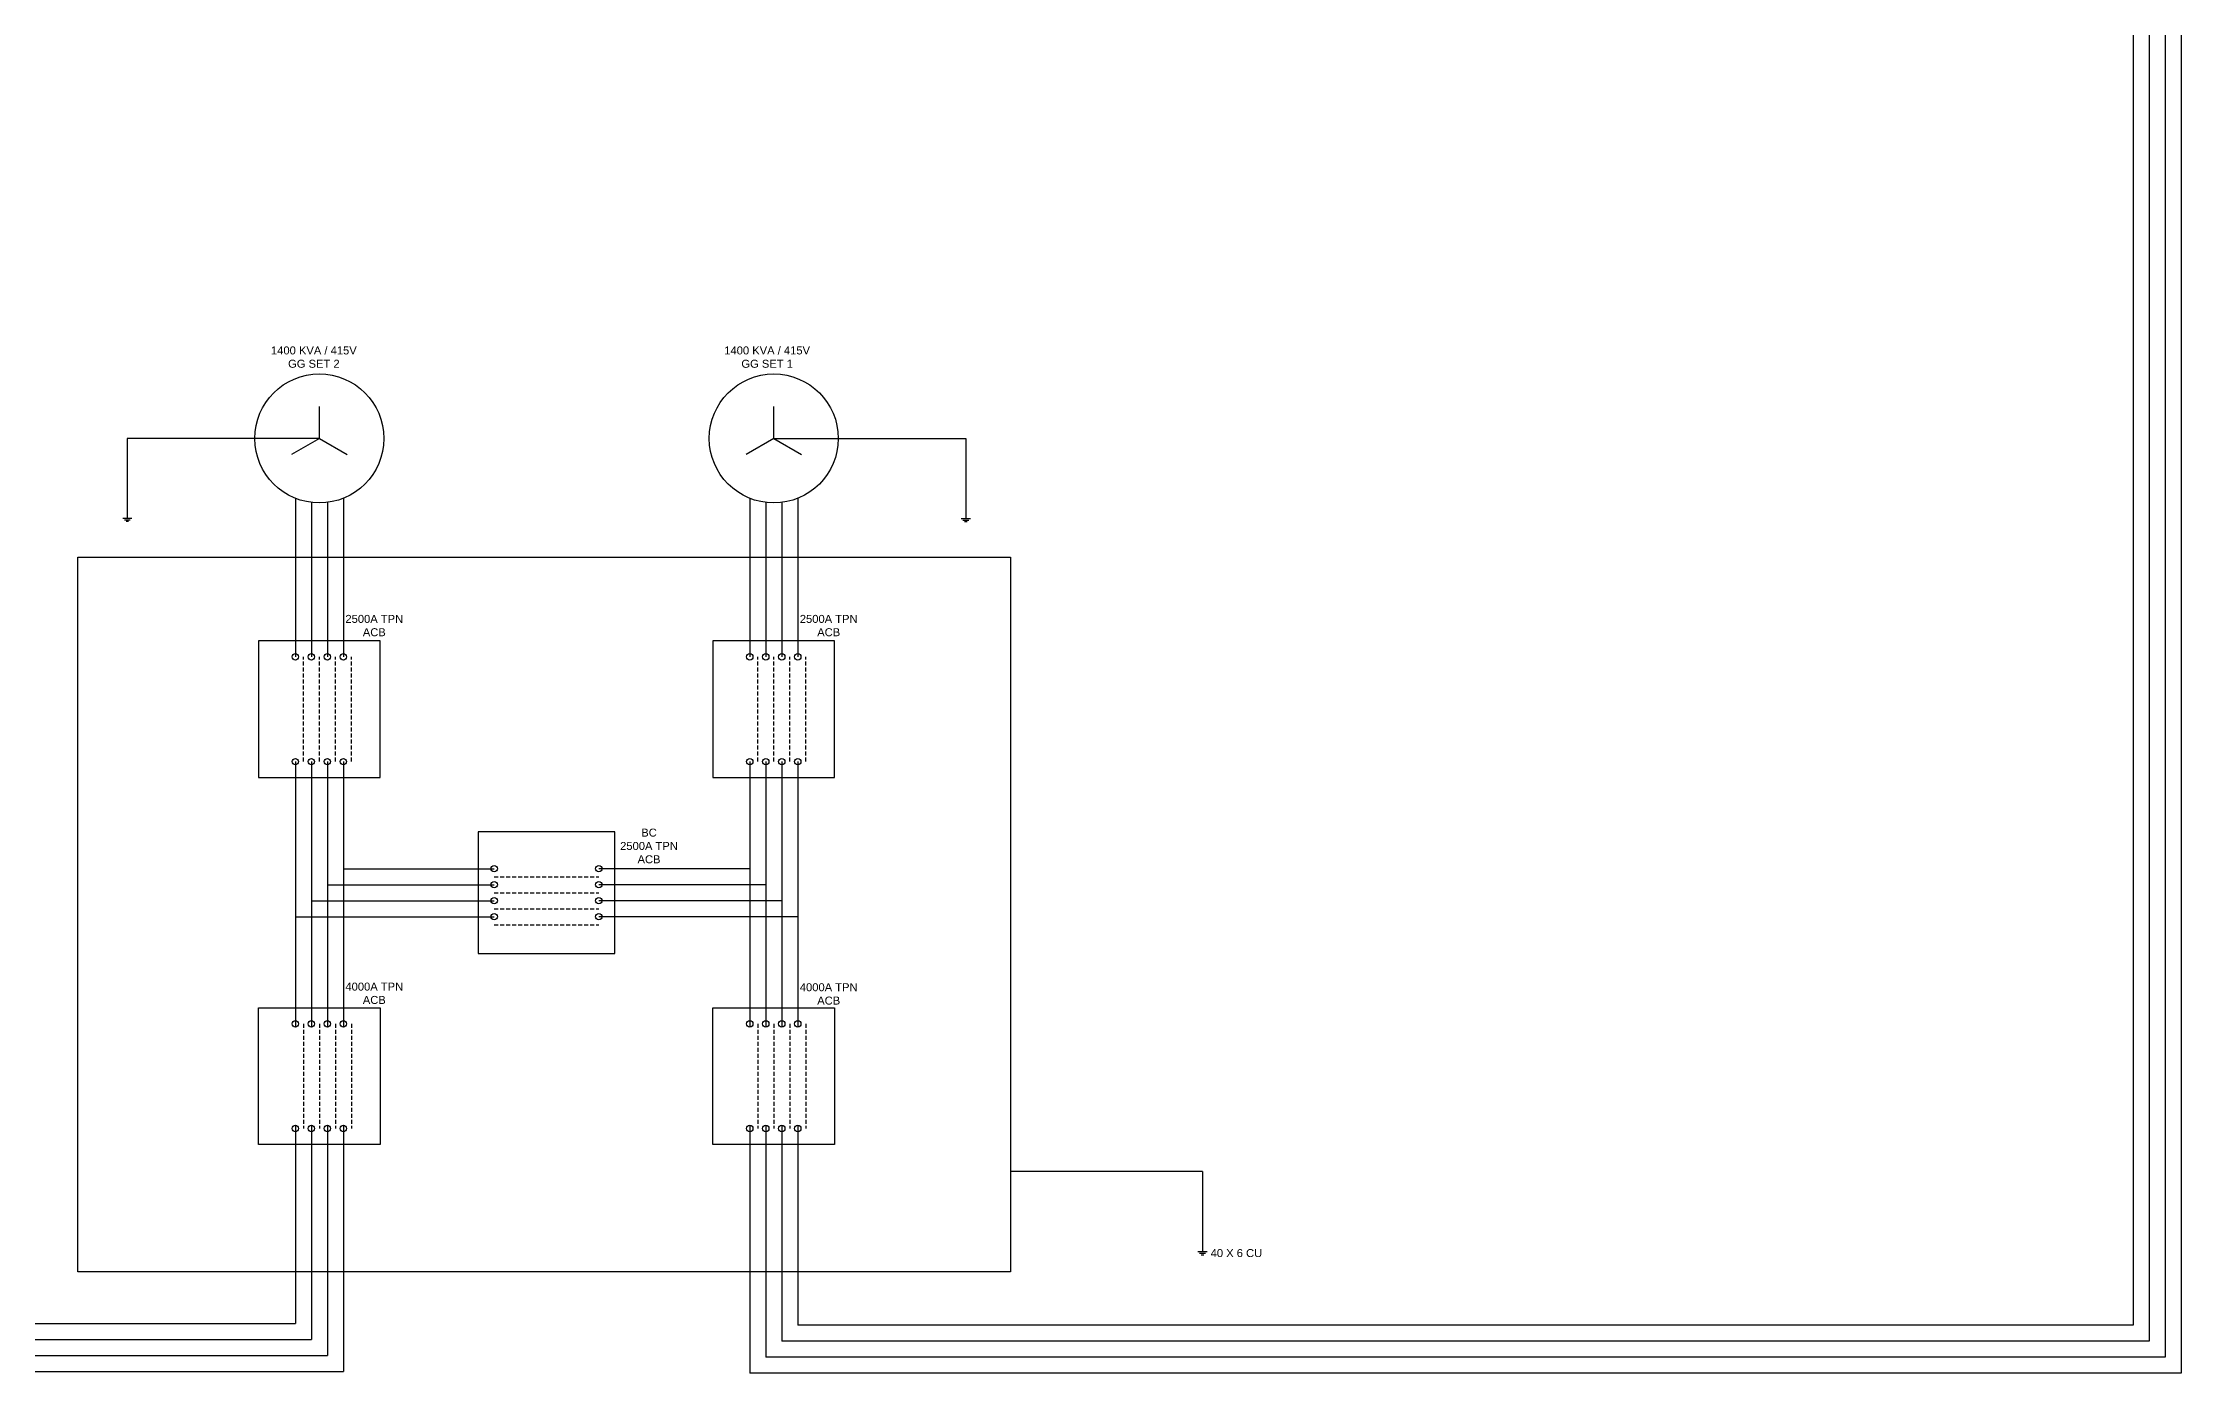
# Model space of a CAD drawing. Header units: inches. Extents: x -137 to 2243, y 16 to 894.
# Drawn here: x 1043.1 to 1176.8, y 16.4 to 99.6 of the extents above; entities that cross this region are included whole.
import ezdxf

# ---------------------------------------------------------------- set-up
doc = ezdxf.new("R2010")
doc.units = ezdxf.units.IN
doc.header["$MEASUREMENT"] = 0
doc.linetypes.add('DASHED2', pattern=[0.375, 0.25, -0.125])
doc.styles.get("Standard").update_dxf_attribs({"font": 'arial.ttf'})

msp = doc.modelspace()

# ---------------------------------------------------------------- linework, layer by layer
for p, q in [((1173.75, 215.64), (1173.75, 99.29)), ((1175.75, 213.64), (1175.75, 99.29)), ((1176.75, 212.64), (1176.75, 99.29)), ((1174.75, 100.29), (1174.75, 18.41)), ((1173.75, 99.29), (1173.75, 19.41)), ((1175.75, 99.29), (1175.75, 17.41)), ((1176.75, 99.29), (1176.75, 16.41)), ((1060.39, 74.83), (1060.39, 76.83)), ((1088.79, 74.83), (1088.79, 76.83)), ((1048.39, 74.83), (1048.39, 69.83)), ((1060.39, 74.83), (1048.39, 74.83)), ((1060.39, 74.83), (1058.66, 73.83)), ((1060.39, 74.83), (1062.12, 73.83)), ((1088.79, 74.83), (1087.06, 73.83)), ((1088.79, 74.83), (1090.52, 73.83)), ((1088.79, 74.83), (1100.79, 74.83)), ((1100.79, 74.83), (1100.79, 69.83)), ((1058.89, 71.1), (1058.89, 61.18)), ((1059.89, 70.84), (1059.89, 61.18)), ((1060.89, 70.84), (1060.89, 61.18)), ((1061.89, 71.1), (1061.89, 61.18)), ((1087.29, 71.1), (1087.29, 61.18)), ((1088.29, 70.84), (1088.29, 61.18)), ((1089.29, 70.84), (1089.29, 61.18)), ((1090.29, 71.1), (1090.29, 61.18)), ((1048.67, 69.83), (1048.11, 69.83)), ((1048.57, 69.73), (1048.21, 69.73)), ((1048.47, 69.63), (1048.31, 69.63)), ((1100.51, 69.83), (1101.08, 69.83)), ((1100.61, 69.73), (1100.98, 69.73)), ((1100.71, 69.63), (1100.88, 69.63)), ((1058.89, 54.63), (1058.89, 38.04)), ((1059.89, 54.63), (1059.89, 38.04)), ((1060.89, 54.63), (1060.89, 38.04)), ((1061.89, 54.63), (1061.89, 38.04)), ((1087.29, 54.63), (1087.29, 48.06)), ((1087.29, 54.63), (1087.29, 38.04)), ((1088.29, 54.63), (1088.29, 48.06)), ((1088.29, 54.63), (1088.29, 38.04)), ((1089.29, 54.63), (1089.29, 48.06)), ((1089.29, 54.63), (1089.29, 38.04)), ((1090.29, 54.63), (1090.29, 48.06)), ((1090.29, 54.63), (1090.29, 38.04)), ((1060.89, 46.94), (1071.32, 46.94)), ((1061.89, 47.94), (1071.32, 47.94)), ((1087.29, 47.94), (1077.86, 47.94)), ((1088.29, 46.94), (1077.86, 46.94)), ((1059.89, 45.94), (1071.32, 45.94)), ((1089.29, 45.94), (1077.86, 45.94)), ((1058.89, 44.94), (1071.32, 44.94)), ((1090.29, 44.94), (1077.86, 44.94)), ((1058.89, 31.9), (1058.89, 19.52)), ((1059.89, 31.9), (1059.89, 18.52)), ((1060.89, 31.9), (1060.89, 17.52)), ((1061.89, 31.9), (1061.89, 16.52)), ((1087.29, 31.9), (1087.29, 16.41)), ((1088.29, 31.9), (1088.29, 17.41)), ((1089.29, 31.9), (1089.29, 18.41)), ((1090.29, 31.9), (1090.29, 19.41)), ((1115.59, 29.01), (1103.59, 29.01)), ((1115.59, 29.01), (1115.59, 24.01)), ((1115.3, 24.01), (1115.87, 24.01)), ((1115.4, 23.91), (1115.77, 23.91)), ((1115.5, 23.81), (1115.67, 23.81)), ((960.48, 19.52), (1058.89, 19.52)), ((1173.75, 19.41), (1090.29, 19.41)), ((958.48, 17.52), (1060.89, 17.52)), ((959.48, 18.52), (1059.89, 18.52)), ((1175.75, 17.41), (1088.29, 17.41)), ((1174.75, 18.41), (1089.29, 18.41)), ((957.48, 16.52), (1061.89, 16.52)), ((1176.75, 16.41), (1087.29, 16.41))]:
    msp.add_line(p, q)
at = {"color": 18, "linetype": 'DASHED2', "true_color": 0x000000}
for p, q in [((1059.39, 54.63), (1059.39, 61.18)), ((1060.39, 54.63), (1060.39, 61.18)), ((1061.39, 54.63), (1061.39, 61.18)), ((1062.39, 54.63), (1062.39, 61.18)), ((1087.79, 54.63), (1087.79, 61.18)), ((1088.79, 54.63), (1088.79, 61.18)), ((1089.79, 54.63), (1089.79, 61.18)), ((1090.79, 54.63), (1090.79, 61.18)), ((1071.32, 47.44), (1077.86, 47.44)), ((1071.32, 46.44), (1077.86, 46.44)), ((1071.32, 45.44), (1077.86, 45.44)), ((1071.32, 44.44), (1077.86, 44.44)), ((1059.39, 38.24), (1059.39, 31.7)), ((1060.39, 38.24), (1060.39, 31.7)), ((1061.39, 38.24), (1061.39, 31.7)), ((1062.39, 38.24), (1062.39, 31.7)), ((1087.79, 38.24), (1087.79, 31.7)), ((1088.79, 38.24), (1088.79, 31.7)), ((1089.79, 38.24), (1089.79, 31.7)), ((1090.79, 38.24), (1090.79, 31.7))]:
    msp.add_line(p, q, dxfattribs=at)
msp.add_lwpolyline([(1045.3, 67.4), (1103.59, 67.4), (1103.59, 22.75), (1045.3, 22.75)], close=True)
at = {"color": 18, "true_color": 0x000000}
for points in [[(1056.59, 53.63), (1064.19, 53.63), (1064.19, 62.18), (1056.59, 62.18)], [(1084.99, 53.63), (1092.59, 53.63), (1092.59, 62.18), (1084.99, 62.18)], [(1070.32, 50.24), (1070.32, 42.64), (1078.86, 42.64), (1078.86, 50.24)], [(1056.59, 39.24), (1064.19, 39.24), (1064.19, 30.7), (1056.59, 30.7)], [(1084.99, 39.24), (1092.59, 39.24), (1092.59, 30.7), (1084.99, 30.7)]]:
    msp.add_lwpolyline(points, close=True, dxfattribs=at)
for centre in [(1060.39, 74.83), (1088.79, 74.83)]:
    msp.add_circle(centre, 4.03)
for centre in [(1058.89, 61.18), (1059.89, 61.18), (1060.89, 61.18), (1061.89, 61.18), (1087.29, 61.18), (1088.29, 61.18), (1089.29, 61.18), (1090.29, 61.18), (1058.89, 54.63), (1059.89, 54.63), (1060.89, 54.63), (1061.89, 54.63), (1087.29, 54.63), (1088.29, 54.63), (1089.29, 54.63), (1090.29, 54.63), (1071.32, 47.94), (1077.86, 47.94), (1071.32, 46.94), (1077.86, 46.94), (1071.32, 45.94), (1077.86, 45.94), (1071.32, 44.94), (1077.86, 44.94), (1058.89, 38.24), (1059.89, 38.24), (1060.89, 38.24), (1061.89, 38.24), (1087.29, 38.24), (1088.29, 38.24), (1089.29, 38.24), (1090.29, 38.24), (1058.89, 31.7), (1059.89, 31.7), (1060.89, 31.7), (1061.89, 31.7), (1087.29, 31.7), (1088.29, 31.7), (1089.29, 31.7), (1090.29, 31.7)]:
    msp.add_circle(centre, 0.201, dxfattribs=at)

# ---------------------------------------------------------------- texts
at = {"char_height": 0.5}
for s, width, heights, insert, attachment_point in [('\\pxqc;1400 KVA / 415V GG SET 2', 5.4944, [2.19], (1057.3, 79.24), 7), ('\\pxqc;1400 KVA / 415V GG SET 1', 5.4944, [2.19], (1085.63, 79.24), 7), ('\\pxql;40 X 6 CU', 17.6751, [3.27], (1133.77, 23.66), 9)]:
    msp.add_mtext_dynamic_manual_height_columns(s, width=width, gutter_width=1, heights=heights, dxfattribs=dict(at, insert=insert, attachment_point=attachment_point))
at = {"color": 18, "true_color": 0x000000, "char_height": 0.5}
for s, heights, insert, attachment_point in [('\\pxqc;2500A TPN\\PACB', [2.19], (1061.28, 62.46), 7), ('\\pxqc;2500A TPN\\PACB', [2.19], (1089.68, 62.46), 7), ('\\pxqc;BC\\P2500A TPN\\PACB', [2.78], (1078.45, 48.27), 7), ('\\pxqc;4000A TPN\\PACB', [2.19], (1061.28, 40.82), 1), ('\\pxqc;4000A TPN\\PACB', [2.19], (1089.68, 40.78), 1)]:
    msp.add_mtext_dynamic_manual_height_columns(s, width=5.0895, gutter_width=1, heights=heights, dxfattribs=dict(at, insert=insert, attachment_point=attachment_point))

doc.saveas('drawing.dxf')
